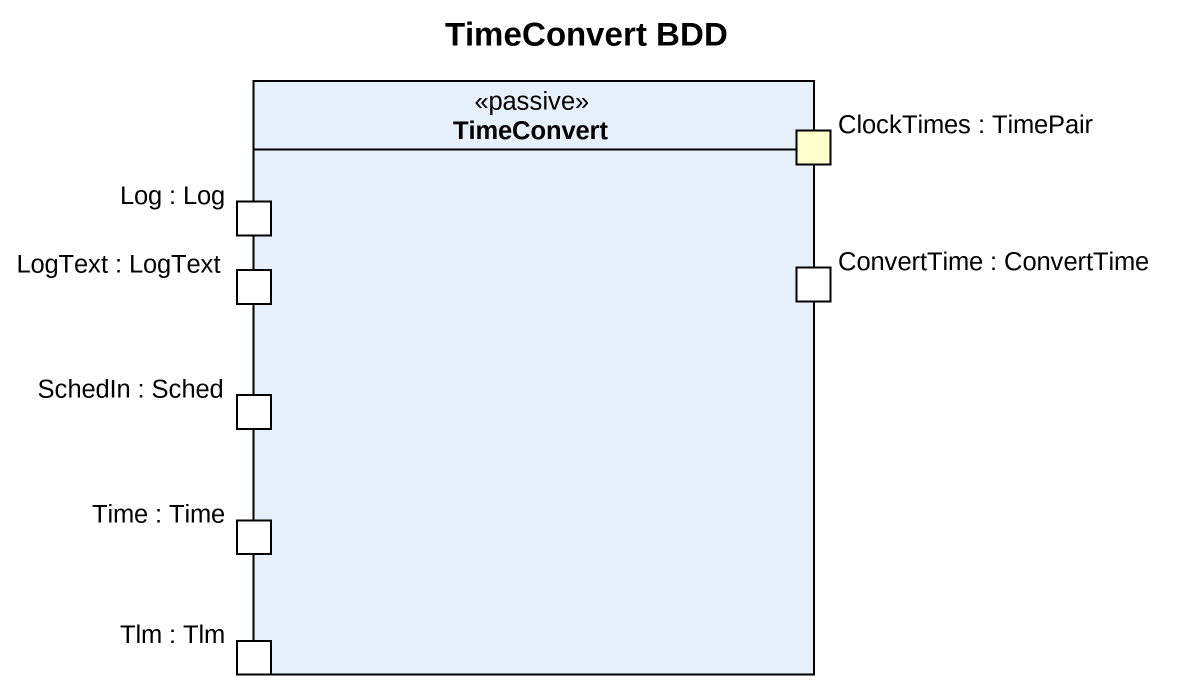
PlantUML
@startuml
title TimeConvert BDD
rectangle TimeConvert <<passive>> {
  port "ClockTimes : TimePair" as ClockTimes_TimePair #FFFFCC
  port "Log : Log" as Log_Log
  port "LogText : LogText" as LogText_LogText
  port "ConvertTime : ConvertTime" as ConvertTime_ConvertTime
  port "SchedIn : Sched" as SchedIn_Sched
  port "Time : Time" as Time_Time
  port "Tlm : Tlm" as Tlm_Tlm
}
@enduml
